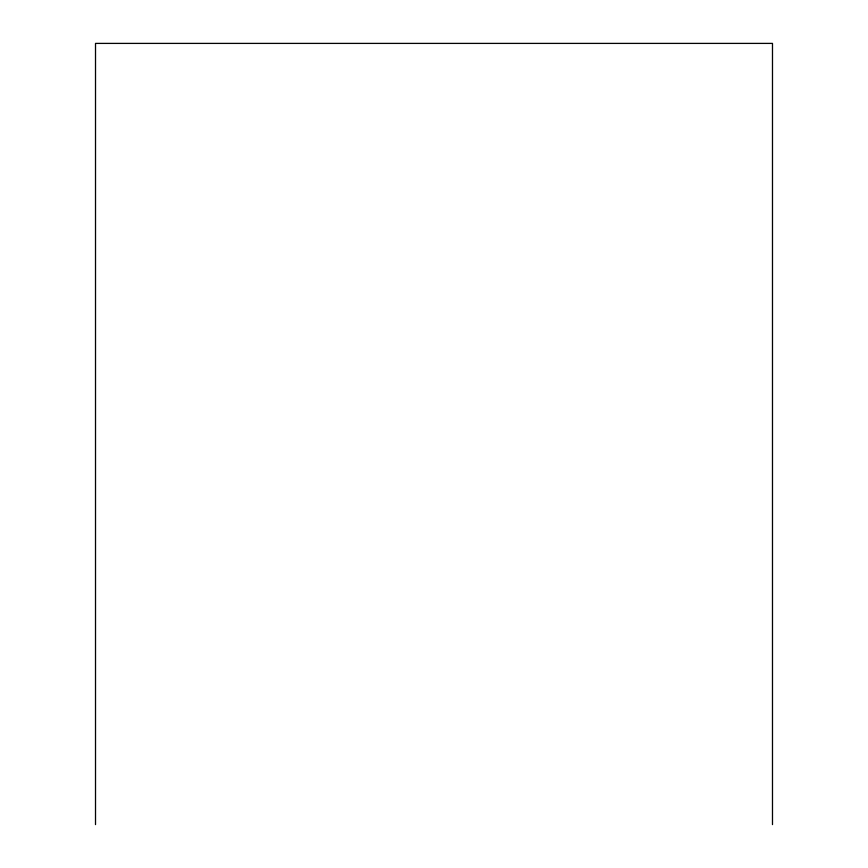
<?xml version="1.0" encoding="UTF-8"?>
<svg xmlns="http://www.w3.org/2000/svg" width="868" height="868" viewBox="0 0 868 868"><rect width="100%" height="100%" fill="white"/><g stroke="black" fill="none" stroke-linecap="round" stroke-linejoin="round"><path stroke-width="1.3" d="M772.487 824.6L772.487 43.4L95.513 43.4L95.513 824.6"/></g></svg>
